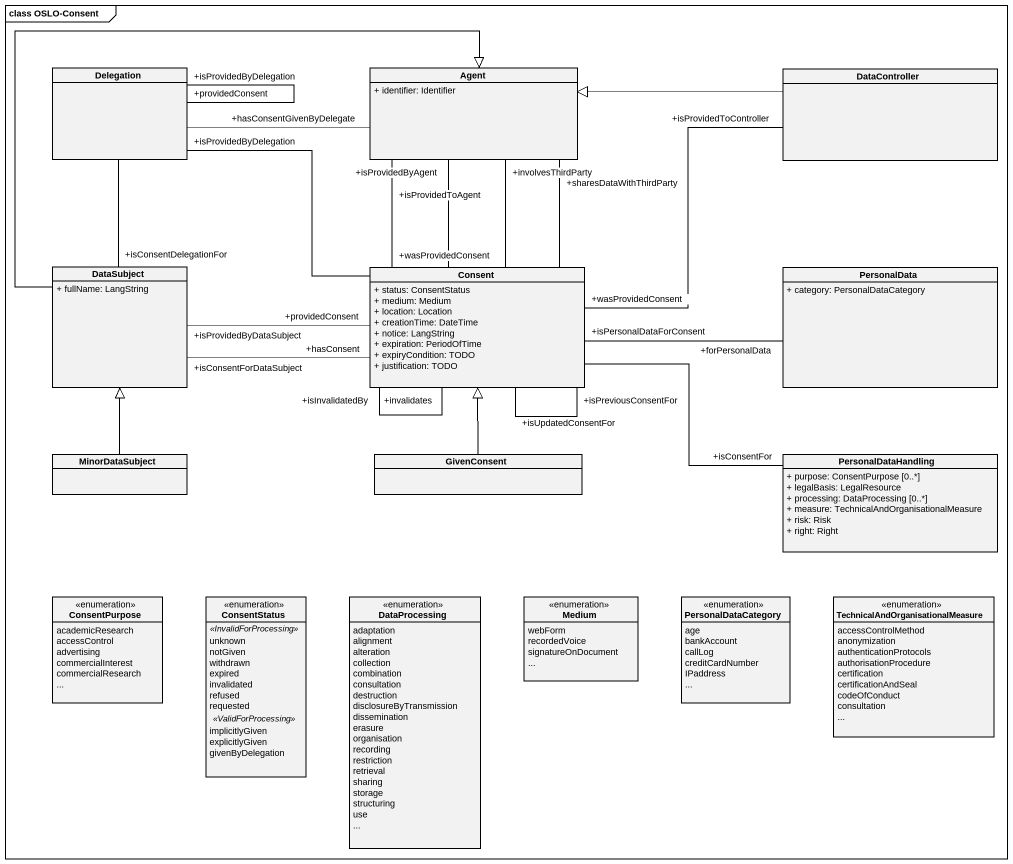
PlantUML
@startuml
mainframe class OSLO-Consent
hide circle
hide empty members
skinparam classAttributeIconSize 0
class Delegation
class "Agent" as Agent_ {
  + identifier: Identifier
}
class DataController
class DataSubject {
  + fullName: LangString
}
class Consent {
  + status: ConsentStatus
  + medium: Medium
  + location: Location
  + creationTime: DateTime
  + notice: LangString
  + expiration: PeriodOfTime
  + expiryCondition: TODO
  + justification: TODO
}
class PersonalData {
  + category: PersonalDataCategory
}
class MinorDataSubject
class GivenConsent
class PersonalDataHandling {
  + purpose: ConsentPurpose [0..*]
  + legalBasis: LegalResource
  + processing: DataProcessing [0..*]
  + measure: TechnicalAndOrganisationalMeasure
  + risk: Risk
  + right: Right
}
enum ConsentPurpose {
  academicResearch
  accessControl
  advertising
  commercialInterest
  commercialResearch
  ~...
}
enum ConsentStatus {
  .. <<InvalidForProcessing>> ..
  unknown
  notGiven
  withdrawn
  expired
  invalidated
  refused
  requested
  .. <<ValidForProcessing>> ..
  implicitlyGiven
  explicitlyGiven
  givenByDelegation
}
enum DataProcessing {
  adaptation
  alignment
  alteration
  collection
  combination
  consultation
  destruction
  disclosureByTransmission
  dissemination
  erasure
  organisation
  recording
  restriction
  retrieval
  sharing
  storage
  structuring
  use
  ~...
}
enum Medium {
  webForm
  recordedVoice
  signatureOnDocument
  ~...
}
enum PersonalDataCategory {
  age
  bankAccount
  callLog
  creditCardNumber
  IPaddress
  ~...
}
enum "TechnicalAndOrganisationalMeasure" as TechnicalAndOrganisationalMe {
  accessControlMethod
  anonymization
  authenticationProtocols
  authorisationProcedure
  certification
  certificationAndSeal
  codeOfConduct
  consultation
  ~...
}
Delegation "+providedConsent" -- "+isProvidedByDelegation" Delegation
Delegation -right- "+hasConsentGivenByDelegate" Agent_
Delegation -- "+isConsentDelegationFor" DataSubject
DataController -left-|> Agent_
DataSubject -up-|> Agent_
Consent -left- "+isProvidedByDelegation" Delegation
Consent -up- "+involvesThirdParty" Agent_
Consent -up- "+isProvidedByAgent" Agent_
Consent -up- "+sharesDataWithThirdParty" Agent_
Consent "+wasProvidedConsent" -up- "+isProvidedToAgent" Agent_
Consent "+wasProvidedConsent" -right- "+isProvidedToController" DataController
Consent "+hasConsent" -left- "+isConsentForDataSubject" DataSubject
Consent "+providedConsent" -left- "+isProvidedByDataSubject" DataSubject
Consent "+isUpdatedConsentFor" -- "+isPreviousConsentFor" Consent
Consent "+isInvalidatedBy" -- "+invalidates" Consent
Consent "+isPersonalDataForConsent" -right- "+forPersonalData" PersonalData
Consent -right- "+isConsentFor" PersonalDataHandling
MinorDataSubject -up-|> DataSubject
GivenConsent -up-|> Consent
@enduml
